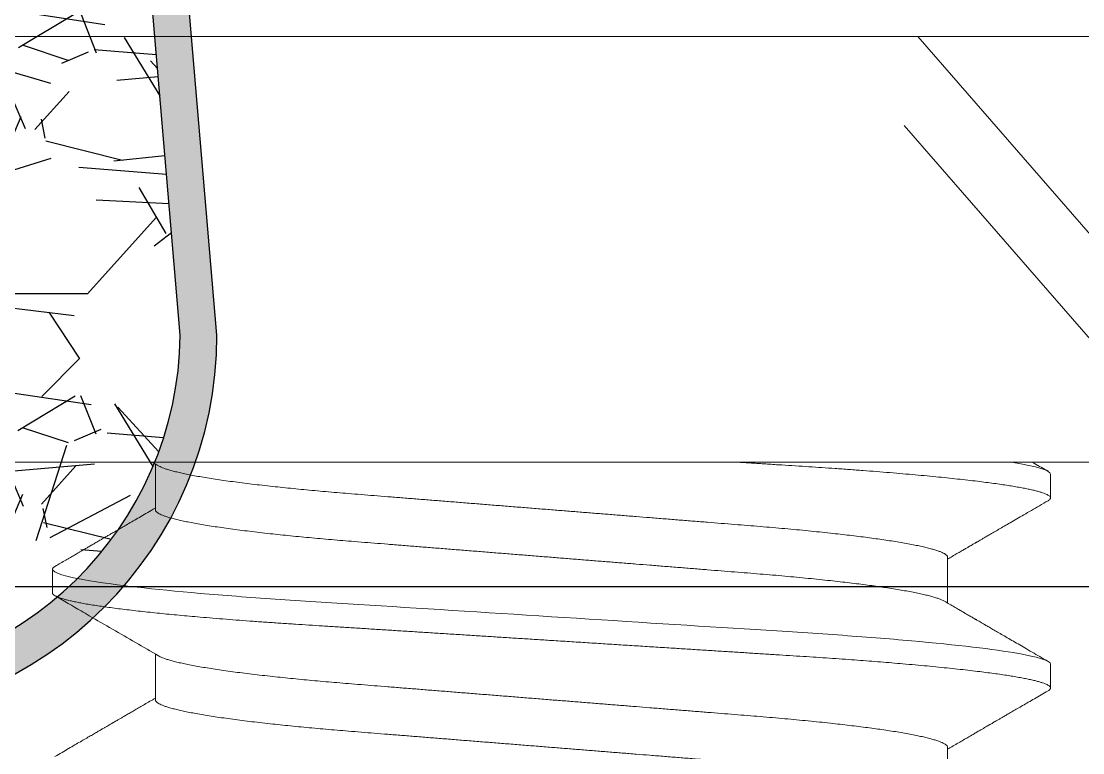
# Model space of a CAD drawing. Extents: x -7.4 to 79.9, y -10.6 to 40.1.
# Drawn here: x 8.8235 to 8.997, y 20.9962 to 21.1158 of the extents above; entities that cross this region are included whole.
import ezdxf

# ---------------------------------------------------------------- set-up
doc = ezdxf.new("R2010")
doc.units = 0
doc.header["$LTSCALE"] = 0.25
doc.header["$MEASUREMENT"] = 0
doc.linetypes.add('HIDDEN', pattern=[0.375, 0.25, -0.125])
doc.linetypes.add('SLD-Solid', pattern=[0])
doc.layers.get('0').update_dxf_attribs({"linetype": 'CONTINUOUS'})
for name, color, linetype in [('FRAME', 1, 'CONTINUOUS'), ('HINGE', 3, 'CONTINUOUS'), ('MISC', 7, 'CONTINUOUS')]:
    doc.layers.add(name, color=color, linetype=linetype)

# ---------------------------------------------------------------- blocks, each defined once
blk = doc.blocks.new('05P19-BLOCK-OG')
blk.add_lwpolyline([(0.08650000000000269, 0.00999999999999801), (0.08650000000000091, 1.922000000000001, 0.414213562373095)], format="xyb")
blk = doc.blocks.new('A$C5CFF3FD8')
at = {"color": 7, "linetype": 'Continuous', "lineweight": 15}
for p, q in [((-3.015746301571198e-07, -2.639608531751492e-09), (-3.015746301571198e-07, 0.6599999973603916)), ((0.08999969842537059, -2.639608531751492e-09), (0.08999969842537059, 0.6599999973603912))]:
    blk.add_line(p, q, dxfattribs=at)
at = {"color": 7, "linetype": 'HIDDEN', "lineweight": 0}
blk.add_line((-3.015746301571198e-07, 0.2817641909569306), (0.08999969842537059, 0.3599999973603913), dxfattribs=at)
blk = doc.blocks.new('A$C70CA78BD')
at = {"color": 7, "linetype": 'SLD-Solid', "lineweight": 15}
for p, q in [((0.06961499542584715, 0.2497686091559141), (-5.920717249807694e-09, 0.3102840024994267)), ((-5.920717249807694e-09, 0.3102840024994267), (-5.920717249807694e-09, 1.004158489692486e-08)), ((0.06961499542584715, 0.2497686091559141), (0.06961499542584715, 0.06051540338509698)), ((0.09098120567781276, 0.2366910073269866), (0.0870964403846406, 0.2366910073269866)), ((0.07738452658195083, 0.2198694778032313), (0.06990062797299501, 0.2198694778032313)), ((0.1084626529156427, 0.2198694778032313), (0.1009789841154358, 0.2198694778032313)), ((0.08515405773805451, 0.09041453473778027), (0.09263795786043261, 0.09041453473778027)), ((0.1162321835019871, 0.09041453473778027), (0.1237158500231583, 0.09041453473778027)), ((0.07155737821487307, 0.07359300521402456), (0.07544214393536475, 0.07359300521402456)), ((0.1026355038363658, 0.07359300521402456), (0.1065202691295388, 0.07359300521402456))]:
    blk.add_line(p, q, dxfattribs=at)
for points, knots in [([(0.08663595200986673, 0.2362840808603357), (0.08645782319591522, 0.2359770994788413), (0.08611774385942894, 0.2353910178550054), (0.08563181637415163, 0.2345537262435928), (0.08519437915376216, 0.2338000582746864), (0.08480542343276021, 0.2331299904424315), (0.08448006116265105, 0.232569505726429), (0.08421332877465382, 0.2321100896558774), (0.08400032383457212, 0.2317432021190968), (0.08381359391165688, 0.2314216122170514), (0.08365745859157592, 0.231152710338494), (0.0835332631964043, 0.230938834847302), (0.0834359557927229, 0.2307712651234857), (0.0833273871385467, 0.2305842979730697), (0.08318811642743107, 0.2303444786653612), (0.08296165625457874, 0.2299545339531308), (0.08265607638652206, 0.2294283962629269), (0.08232623226176905, 0.2288605355101803), (0.08202319819058168, 0.2283388905295638), (0.08174991938428189, 0.2278684887527151), (0.08144644999564576, 0.2273461699212787), (0.08110753356916067, 0.2267629078365259), (0.08073286397026003, 0.2261181824105849), (0.08032243564411345, 0.2254120178422676), (0.07985953350612185, 0.2246156788571465), (0.07934164102121066, 0.2237249072824414), (0.0787662624355141, 0.2227354414806131), (0.07814759589473752, 0.2216718001775857), (0.07758702163516507, 0.2207082202097013), (0.07723259722711262, 0.2200992338955312), (0.07709888130424947, 0.2198694778032313)], [0, 0, 0, 0, 0.05608802940149118, 0.1070819448049837, 0.1529837527927005, 0.1937949313278171, 0.2295163656738233, 0.2553962480046838, 0.2777431743470614, 0.2965565289767874, 0.3141611928090085, 0.3268801936054817, 0.3356392704816544, 0.344782393489588, 0.3610461422059036, 0.3794647882775323, 0.4160436935663684, 0.4571946150286255, 0.4832406434241181, 0.5113783082855352, 0.5431656583526554, 0.5786994773146845, 0.6179794436375321, 0.6610046128426167, 0.7077736057036635, 0.7635416608676293, 0.8238358636615092, 0.8886533245457667, 0.9579915402896128, 0.9999999999999999, 0.9999999999999999, 0.9999999999999999, 0.9999999999999999]), ([(0.08663567168841801, 0.2362753658260126), (0.08665439712069123, 0.2363097157660459), (0.08671980791388734, 0.2364297053497855), (0.08682957449518014, 0.2365592570052519), (0.0869647294178657, 0.23667161870971), (0.08705264563757709, 0.2366845604865273), (0.0870964403846406, 0.2366910073269866)], [0, 0, 0, 0, 0.1186772314762371, 0.4145576845375991, 0.7083666903555511, 0.9999999999999999, 0.9999999999999999, 0.9999999999999999, 0.9999999999999999]), ([(0.08709644073834699, 0.2366910062705059), (0.0876571583582555, 0.2366910062705059), (0.0883107638454792, 0.2347062899001187), (0.08968011211754323, 0.2264394493036148), (0.09039203566837894, 0.2201659232290125), (0.09137854007019452, 0.2087301844800717), (0.09169392362078277, 0.2045948790104757), (0.09228316353645294, 0.1959699674482183), (0.09255733268073207, 0.1914892235295893), (0.09348017023450428, 0.1769600690830075), (0.09417202544803516, 0.1660675006011778), (0.09555991853089196, 0.1442165119046828), (0.09625177374432692, 0.1333239434243532), (0.09717461129786198, 0.1187947889815026), (0.09744878044204874, 0.1143140450642863), (0.09803802035789477, 0.1056891335035446), (0.0983534039085594, 0.1015538280350281), (0.09933990831054462, 0.0901180892902369), (0.1000518318614132, 0.08384456321966205), (0.1014211801333582, 0.07557772263203022), (0.1020747856200526, 0.0735930062664063), (0.1026355032401511, 0.07359300627050569)], [0, 0, 0, 0, 0.125, 0.125, 0.25, 0.25, 0.3125, 0.3125, 0.3749999999999999, 0.3749999999999999, 0.4999999999999999, 0.4999999999999999, 0.6249999999999999, 0.6249999999999999, 0.6874999999999999, 0.6874999999999999, 0.7499999999999998, 0.7499999999999998, 0.8749999999999999, 0.8749999999999999, 1, 1, 1, 1]), ([(0.09098120567781276, 0.2366910073269866), (0.09103195299200184, 0.2366820626454169), (0.09113388214200135, 0.2366640966938385), (0.09129100331943896, 0.2365179196820306), (0.09145182376884087, 0.2362820247817301), (0.09161641708638957, 0.2359460155437443), (0.09178447322014893, 0.2355107292925136), (0.0919557620406275, 0.234974416462788), (0.09212513576787185, 0.2343543061676074), (0.0922920917050396, 0.2336595301267481), (0.09245619153311502, 0.2328992329987138), (0.09262205949137314, 0.232053346789824), (0.09278944857720717, 0.231122425657504), (0.09295809725850468, 0.2301072516023455), (0.09312773892351345, 0.2290089413987499), (0.09329810500163127, 0.227828851497959), (0.09346891005237801, 0.2265686429348763), (0.09363988571614534, 0.2252302233441732), (0.09381074957855606, 0.2238157649302215), (0.09398122082796156, 0.22232769292187), (0.09414780053736571, 0.220798272130633), (0.09431026757169825, 0.2192348677139888), (0.09446845223400047, 0.2176445355102259), (0.09462535414314921, 0.2159989512054428), (0.09478076584577089, 0.2143009449498248), (0.09494246507574822, 0.2124626363002577), (0.0951099342839461, 0.2104777752402316), (0.09528255972040256, 0.2083409612032634), (0.09545207452841264, 0.2061518528351618), (0.09561821216866662, 0.2039155230655312), (0.0957807516487943, 0.2016370599118704), (0.09593942657209364, 0.199321579088759), (0.09609005436136542, 0.19703693901186), (0.09623295145269051, 0.1947807152826435), (0.09637490868997745, 0.1925474252515547), (0.09652003237384754, 0.1902621196829721), (0.09666843751486365, 0.1879257808938868), (0.09681990387168948, 0.1855410295741016), (0.09697427244697732, 0.1831107029988979), (0.09713133477078983, 0.1806378601824781), (0.0972908947245239, 0.1781257665360045), (0.09745272915472114, 0.1755778836932986), (0.09761660031174202, 0.1729978426657111), (0.09778227640537374, 0.1703894576100398), (0.09794630390241377, 0.1678069999705794), (0.09810835645407234, 0.1652556466563819), (0.09826813722908234, 0.1627400654690101), (0.09842861637772327, 0.1602135064473154), (0.09858955745666087, 0.1576795953047294), (0.09875917448536242, 0.1550092133065193), (0.0989372079980857, 0.1522061890665292), (0.09912331940523789, 0.1492760815968488), (0.0993087069827645, 0.146357338460108), (0.09949301774234254, 0.1434555536529682), (0.09967590090443146, 0.1405762171827192), (0.09985702118767747, 0.137724662971241), (0.100031110920864, 0.1349838322827486), (0.1001980493265542, 0.1323555428278618), (0.1003577940740801, 0.129840531385335), (0.1005150600293279, 0.127364513825817), (0.1006696442715791, 0.1249307604691294), (0.1008213426240863, 0.1225423508910799), (0.100969997531549, 0.120202145175961), (0.1011153654249517, 0.1179127733709446), (0.1012576126129403, 0.1156756634115714), (0.1013963154679391, 0.1134830955926738), (0.1015378292926785, 0.1113261503689782), (0.1016825903621648, 0.1091974907411379), (0.101827768870848, 0.1071392816618517), (0.1019730206909779, 0.1051527581220024), (0.1021180262716808, 0.1032387304360105), (0.1022654758369708, 0.1013615265004235), (0.1024151927570633, 0.09952439024180126), (0.1025750007137951, 0.0976360387238242), (0.1027450057679555, 0.09570922605313559), (0.1029252455803773, 0.09375862399113499), (0.1031073924832429, 0.09187939706822545), (0.1032911171534803, 0.09007586484487495), (0.1034760759258431, 0.08835211333080917), (0.1036619077712695, 0.0867119470001585), (0.1038430915093009, 0.08520201952608097), (0.1040192423288442, 0.08381687796263959), (0.1041900753194342, 0.08255050119853768), (0.1043604823947772, 0.08136411038690028), (0.1045301917498183, 0.08025937006203598), (0.1046989253289645, 0.07923767489111677), (0.10486642553116, 0.07830015931304413), (0.1050324204834565, 0.07744761774389097), (0.1051966652115208, 0.07668063553738902), (0.1053589131619033, 0.07599947393446493), (0.1055189331357465, 0.0754040982493338), (0.1056765003837716, 0.07489423940761686), (0.1058284837300691, 0.07447738951867633), (0.1059748436562806, 0.0741472996490451), (0.1061156020009042, 0.07389777138008569), (0.1062534707403335, 0.07372112885425075), (0.1063885503085302, 0.07361627166445972), (0.1065271390039584, 0.07357933446700438), (0.106672991284217, 0.07362541174025594), (0.1068266247712346, 0.0737571982748837), (0.1069304111540799, 0.07392245455501367), (0.1069808327125061, 0.0740027394532401)], [0, 0, 0, 0, 0.01040828052578796, 0.02090568149094497, 0.03148716624598837, 0.04214742261853296, 0.05288086039976547, 0.06368163983580803, 0.07454367160257443, 0.08454904195283525, 0.09459558082678003, 0.1046781445580237, 0.1147914636773921, 0.1249302079725741, 0.135088924851863, 0.1452621159401972, 0.1554442178456675, 0.1656296721110877, 0.1758128738614239, 0.1859882295054993, 0.1961501958301002, 0.2057143097947638, 0.2152570301412546, 0.224773865579617, 0.2342603758115064, 0.24371221794188, 0.2545992439088674, 0.2654277781296156, 0.276191600965689, 0.2868848071280712, 0.2975016573627983, 0.308036741621513, 0.3184848643154802, 0.3280031439301008, 0.3375802227580613, 0.3472305589187449, 0.3569501873594191, 0.3667349740210428, 0.376580568858516, 0.3864824493467618, 0.3964359273580609, 0.4064361646714071, 0.4164781537553628, 0.4265567722297316, 0.4366667766337179, 0.4462230604157348, 0.4557979544103919, 0.4653868462295531, 0.474985095647564, 0.484588030868831, 0.4956984071237804, 0.5068015283061066, 0.5178901693788814, 0.5289571508608839, 0.5399954057683115, 0.5509979439356352, 0.5619579479821382, 0.571961613592033, 0.5819189034277311, 0.5918249834972681, 0.6016751253353524, 0.6114648097982531, 0.6211896712718136, 0.6308455515216295, 0.6404284634582832, 0.6499474582863509, 0.6595157127699881, 0.6691576855223664, 0.6788694269745384, 0.6880864545772251, 0.6973582266328916, 0.706680991079156, 0.7160508453815932, 0.7254637614490309, 0.7364028771218396, 0.7473875096275827, 0.7584108916856701, 0.7694660806560801, 0.7805460639603594, 0.7916437044477076, 0.8027517681968445, 0.8129372457125412, 0.8231198139798244, 0.8332938988892578, 0.8434539362593372, 0.8535944400601264, 0.8637099292200474, 0.8737950919955223, 0.8838446201426239, 0.8938533692935718, 0.9038163482112209, 0.9137286621164856, 0.9235855780236674, 0.9328244623117641, 0.9420063833121117, 0.9511278149067909, 0.9601853882089306, 0.9691758886923976, 0.9795841692181856, 0.9900815696974664, 1, 1, 1, 1]), ([(0.1012829186584208, 0.2193468401120362), (0.09982021302756294, 0.2218611944638589), (0.09762403842793077, 0.2256363636062022), (0.09517270932063582, 0.2298567274821504), (0.09335455353034305, 0.232987918805025), (0.09226932787472819, 0.2348579358254681), (0.09144171000584045, 0.236284053511902)], [0, 0, 0, 0, 0.4454862294107826, 0.668873846437541, 0.7474756331766137, 1, 1, 1, 1]), ([(0.1177140948665709, 0.2362841082087699), (0.1174907442842414, 0.2358992007294027), (0.1170589892012819, 0.2351551428498451), (0.1164336289416932, 0.2340776235768653), (0.1158529972687621, 0.2330773299268492), (0.115317101813635, 0.2321542244294825), (0.1148259434471735, 0.2313082852995993), (0.1143795135236658, 0.2305394983343461), (0.1139778265586155, 0.2298478322822377), (0.1136208746098086, 0.2292332676957001), (0.1133086594407615, 0.2286957852305251), (0.1130409214260153, 0.2282349090275568), (0.1128142988667493, 0.2278448350722391), (0.1126244476320419, 0.227518061547086), (0.1124673021145375, 0.2272476244144315), (0.1123417935978086, 0.2270316058554087), (0.1122381247834641, 0.2268532119550728), (0.1121292403062926, 0.2266658253417209), (0.1119882035526834, 0.2264231343477681), (0.1117976933052889, 0.2260953178628222), (0.1115685100668884, 0.2257009774882817), (0.1113038961962758, 0.2252457280351496), (0.1110071170786338, 0.2247351757981249), (0.1106706093733862, 0.2241563521356609), (0.1102943838390225, 0.2235092746427059), (0.109881249332723, 0.222798844766054), (0.1094316879419992, 0.2220258902182359), (0.1089461614601328, 0.2211912596087249), (0.1085236874477751, 0.2204651420780275), (0.1082630278946111, 0.2200172657892878), (0.1081770167540856, 0.2198694778032313)], [0, 0, 0, 0, 0.07033674284899262, 0.1359667206914248, 0.1968919964866284, 0.2531154559552136, 0.3046392297226002, 0.3514648242826744, 0.3935937577021942, 0.4310283330988639, 0.4637696068457863, 0.4918188695548424, 0.5152592811686607, 0.5350733906611335, 0.551550690591372, 0.564691484050555, 0.5745542852273781, 0.5841533189588323, 0.5989392900573826, 0.6189118944801357, 0.6440703284550425, 0.6710159685282941, 0.7021231476499067, 0.737390480722578, 0.7768170392676698, 0.8204015791201655, 0.8672535135695076, 0.9181134737066924, 0.972979492082284, 1, 1, 1, 1]), ([(0.0702047437883806, 0.2193469267154109), (0.07003372874412328, 0.2196407520258901), (0.06983832080281971, 0.2199764873950985), (0.06964295234923945, 0.2203122473039789), (0.06961856438146974, 0.2203541604260111)], [0, 0, 0, 0, 0.8751693667896084, 1, 1, 1, 1]), ([(0.0702049180278177, 0.2193393876637528), (0.07021999655791245, 0.2193156156686582), (0.07029023671925483, 0.2192048788289003), (0.07041838215632357, 0.2189289087662845), (0.07058952158083809, 0.2185079807553998), (0.07076966249514527, 0.2179832975457718), (0.07095854746667207, 0.2173526368058329), (0.07115613085511274, 0.2166038765464595), (0.07135611833378519, 0.2157576608313447), (0.0715580704494867, 0.2148147198007946), (0.07176153027058607, 0.2137765074116826), (0.07196602735092306, 0.2126448302534176), (0.0721710865101386, 0.2114220058712304), (0.07237622365640028, 0.2101107593899187), (0.07258095916122098, 0.2087142462451235), (0.07278360307846476, 0.20724477282078), (0.07298370995225234, 0.2057078679691462), (0.07318086484648045, 0.2041091976326763), (0.07337585070642483, 0.2024437456140475), (0.07356352657323484, 0.2007585321254339), (0.07374372170985843, 0.1990634078015017), (0.07391634740703434, 0.1973673576942514), (0.07408586040604259, 0.1956298170838329), (0.07425200155575506, 0.1938547837933622), (0.07441453436866308, 0.1920463173763571), (0.0745732292811132, 0.1902084631464316), (0.07473321147965262, 0.1882815867394765), (0.07489471842167461, 0.1862535027907155), (0.07506637930251703, 0.1841111029521993), (0.07524247173887488, 0.1819098381163005), (0.0754231643925074, 0.1796520202850305), (0.07560805916023394, 0.1773414579748582), (0.0757968457576661, 0.1749823147547498), (0.07598915799585981, 0.1725790945950241), (0.07618461309358793, 0.1701366153033259), (0.07638280054185387, 0.1676599841758484), (0.0765820936473105, 0.1651695354652318), (0.07678201500103654, 0.1626712396119867), (0.0769820931304368, 0.1601709746255446), (0.07718308177941591, 0.1576593453417856), (0.0773795329424356, 0.1552044077796797), (0.07757099818625068, 0.1528117826553625), (0.07775710784924605, 0.1504860822416147), (0.07794249462647507, 0.1481694065629333), (0.07812680573838104, 0.1458661924405793), (0.07830968934164861, 0.1435807928586712), (0.07849081012811165, 0.1413174445700323), (0.07867576069755788, 0.1390062220947645), (0.07886397310770299, 0.1366542432041684), (0.0790547979103513, 0.134269628460419), (0.07924193214250952, 0.131931086884272), (0.07942504092351044, 0.1296429807005612), (0.07960375885437898, 0.1274093205218323), (0.07977795423992884, 0.1252337600371263), (0.07994716036722505, 0.1231146464771808), (0.08011441843817035, 0.1210418358203591), (0.08028721464053845, 0.1190063675487054), (0.08046331901171122, 0.1170166026695618), (0.08064282541218404, 0.115076817742751), (0.08082524457610685, 0.1131911842903572), (0.08101135065660969, 0.111353247033199), (0.08119606174938898, 0.1096125764185718), (0.08137879815277049, 0.1079687160525888), (0.08155903445103085, 0.106420478508205), (0.081741184235117, 0.1049288871325587), (0.0819249079071609, 0.1034973818189489), (0.08210986427430988, 0.1021292025978782), (0.08229569958656846, 0.1008273611268216), (0.08248826998534042, 0.09955354752297918), (0.08268721945972324, 0.0983189578412138), (0.08289209240663364, 0.09713548608118217), (0.08309619603432594, 0.09604421077642433), (0.08329905820947126, 0.09504725408272874), (0.0835002096079176, 0.09414624014680051), (0.08369920518064244, 0.09334237142613322), (0.08389560474726299, 0.09263634854565206), (0.08408899429846617, 0.09202843003805228), (0.08427898187073257, 0.09151837904725912), (0.08446409896693385, 0.09110814731209338), (0.08464409424005837, 0.09079411421791983), (0.08481866253710368, 0.0905751081031747), (0.08498894171116955, 0.09043949377207028), (0.08509918809168227, 0.0904228288653166), (0.08515405773805451, 0.09041453473778027)], [0, 0, 0, 0, 0.003154834683589917, 0.01469613389347458, 0.02631015011134936, 0.03799031886054031, 0.05090663090084768, 0.0638853857055888, 0.0769169085916548, 0.08999131647316853, 0.1030984801857666, 0.1162281697280678, 0.1293699863900472, 0.1425135335567947, 0.1556483625991119, 0.1687640863646891, 0.1816170544793225, 0.1944320181960917, 0.2071995282217378, 0.2199103662368332, 0.2316175269875194, 0.2432615102042058, 0.2548356278098295, 0.2663334736045146, 0.2777488996598638, 0.2890760403321865, 0.3003093356401627, 0.3125952852492233, 0.3249800945668614, 0.3374763461065746, 0.3500764761417807, 0.3627724988660093, 0.3755560428316741, 0.3884183287395678, 0.401350228451241, 0.414342315065617, 0.4273848560407443, 0.4402340128023807, 0.453112631305487, 0.4660109724808217, 0.4789191943676674, 0.4908676268002645, 0.5028082210772093, 0.5147331663203855, 0.5266347238584957, 0.5385052315295071, 0.5503371651057214, 0.5621231454373399, 0.5750258965696486, 0.5878550272041392, 0.6006015575695134, 0.6132568741685344, 0.6258127581610511, 0.6382614232558526, 0.6505955145489841, 0.6628936839862124, 0.6753054620490306, 0.687826899399235, 0.7002241398657238, 0.7127121640371927, 0.7252829605683822, 0.7379281025871341, 0.7496915233609716, 0.7615041238807859, 0.7733585576939154, 0.7852473870690369, 0.7971629681327888, 0.8090976327700143, 0.8210435880684697, 0.8341876592798333, 0.8473254751499509, 0.8604466408513641, 0.8735408004897965, 0.886597779987193, 0.8996075561208572, 0.912560307058743, 0.9254465247282546, 0.9382569597120937, 0.9509827262618176, 0.9633906174136453, 0.9757009210265443, 0.9879063433715654, 1, 1, 1, 1]), ([(0.07738452658195083, 0.2198694778032313), (0.07743527452054799, 0.2198623789136902), (0.07753720661527197, 0.2198481201141975), (0.07769432351846906, 0.2197320923468555), (0.07785514884602218, 0.2195448633296273), (0.0780197400769218, 0.2192781535788435), (0.07818779581400381, 0.2189326586429274), (0.078359084146852, 0.2185069703166591), (0.07853918475435595, 0.2179836010469245), (0.07872808077068605, 0.2173525516014858), (0.07892566188258066, 0.2166038995334856), (0.07912564954427737, 0.2157576546380167), (0.07932760151754703, 0.2148147214692444), (0.07953106086970951, 0.2137765069448627), (0.07973555912649655, 0.2126448303872057), (0.07994061830368615, 0.2114220058476075), (0.08014575505490296, 0.2101107593930651), (0.0803504904239416, 0.208714246229933), (0.08055313526981411, 0.2072447728616815), (0.08075324028991737, 0.2057078679193536), (0.08095039656138248, 0.2041091976560718), (0.08114538214354106, 0.2024437456191572), (0.08133305776044164, 0.2007585321270389), (0.08151325252177966, 0.1990634077928597), (0.08168587821663387, 0.1973673576852817), (0.08185539158398036, 0.1956298170852095), (0.08202153296560422, 0.1938547837916285), (0.08218406618971308, 0.1920463173877498), (0.08234276093603565, 0.1902084631421541), (0.08250274340024255, 0.188281586762574), (0.0826642493606462, 0.186253502765894), (0.08283591053359718, 0.1841111029568756), (0.08301200281496435, 0.1819098381108506), (0.08319269579465871, 0.1796520203152476), (0.08337758939785544, 0.1773414579236512), (0.08356637693408953, 0.1749823147554705), (0.08375869000550829, 0.1725790946443557), (0.08395414421809466, 0.1701366153013883), (0.08415233095850727, 0.1676599841480977), (0.08435162437793231, 0.1651695354765876), (0.08455154518760732, 0.1626712395503134), (0.08475162519315926, 0.1601709746823619), (0.08495261368598861, 0.1576593453715014), (0.08514906362981911, 0.1552044077118087), (0.08534053044056389, 0.1528117827278757), (0.08552663844763675, 0.1504860821670704), (0.0857120269264211, 0.1481694066382757), (0.08589633628434967, 0.1458661923631168), (0.08607922180367211, 0.1435807929597401), (0.08626034007441064, 0.1413174444772483), (0.08644529203981577, 0.1390062221094253), (0.08663350492963229, 0.1366542432251636), (0.08682432963949172, 0.1342696284604492), (0.08701146376008229, 0.1319310868771697), (0.08719457307249456, 0.1296429807541646), (0.08737328900190278, 0.1274093204679145), (0.0875474850473319, 0.1252337600510907), (0.08771669051084974, 0.1231146464272657), (0.08788395058904896, 0.1210418358683834), (0.08805674624963622, 0.1190063675416417), (0.08823285077150977, 0.1170166026715931), (0.08841235711825846, 0.1150768177416386), (0.0885947763476107, 0.1131911842927975), (0.08878088221834002, 0.1113532470244794), (0.08896559406919557, 0.1096125764714273), (0.08914832782062732, 0.10796871596333), (0.08932856707280923, 0.1064204785943774), (0.08951071441361158, 0.1049288870918437), (0.08969443809250688, 0.1034973817833729), (0.08987939689446378, 0.1021292026715255), (0.09006522924933247, 0.1008273610581738), (0.09025780234399328, 0.09955354754664292), (0.09045675092135408, 0.09831895790883971), (0.09066162452349502, 0.09713548581806197), (0.09086572644860702, 0.09604421183975109), (0.09106858797963113, 0.09504725000952563), (0.09126974364040574, 0.09414625518518882), (0.0914687364106559, 0.0933423158883171), (0.0916651293986046, 0.09263655422813555), (0.09185854780636138, 0.09202766860468836), (0.0920484274532738, 0.09152119475081033), (0.09220679652134223, 0.09115978567977301), (0.09230067700542222, 0.09100299920381794), (0.09233354244081582, 0.09094811180260232)], [0, 0, 0, 0, 0.01119029997496139, 0.02247678917752404, 0.03385404592350835, 0.04531634059048797, 0.05685765311016122, 0.06847168272168412, 0.08015186507955041, 0.09306819184708831, 0.1060469617892289, 0.119078499589479, 0.1321529224913499, 0.1452601012617959, 0.1583898062353672, 0.1715316381109476, 0.1846752003191263, 0.1978100445089408, 0.21092578351562, 0.2237787661073018, 0.2365937448316138, 0.2493612695811533, 0.2620721221421647, 0.2737792962824103, 0.2854232929273037, 0.2969974239895264, 0.3084952831513924, 0.3199107224772961, 0.331237876212433, 0.342471184474998, 0.3547571480501853, 0.3671419716503744, 0.3796382376011572, 0.3922383821672288, 0.4049344193162102, 0.4177179782440011, 0.4305802792075649, 0.4435121936078147, 0.4565042949780879, 0.4695468509942829, 0.4823960225739703, 0.495274656391448, 0.5081730124415548, 0.5210812489823505, 0.5330296954264787, 0.5449703032417678, 0.5568952624684926, 0.5687968335014176, 0.5806673550911214, 0.5924993018567382, 0.6042852960063422, 0.6171880622423929, 0.6300172076718396, 0.6427637527369129, 0.6554190839304421, 0.6679749819791525, 0.6804236614301453, 0.6927577669473383, 0.7050559509728923, 0.7174677433493627, 0.7299891951396817, 0.7423864499030575, 0.7548744884761079, 0.7674452995043346, 0.7800904561058613, 0.7918538899953214, 0.8036665045918758, 0.8155209516186371, 0.82740979470433, 0.8393253899714462, 0.8512600679087077, 0.8632060374478729, 0.8763501238173922, 0.8894879548384516, 0.9026091352086787, 0.915703309947707, 0.928760305419775, 0.941770095646326, 0.9547228615217308, 0.9676090940520332, 0.9804195442506214, 0.9931453250406324, 1, 1, 1, 1]), ([(0.1012830531215547, 0.2193393739895355), (0.1012981281072918, 0.219315606216627), (0.101368363618163, 0.2192048703458522), (0.1014965077458827, 0.2189289092995117), (0.1016676470186493, 0.2185079806096253), (0.1018477893606375, 0.2179832976168239), (0.1020366705880482, 0.2173526367414058), (0.1022342583140281, 0.2166038766125165), (0.1024342416323591, 0.2157576607952358), (0.1026361941261422, 0.2148147197796937), (0.102839655764063, 0.2137765074483298), (0.1030441511423703, 0.2126448302073323), (0.1032492127616713, 0.2114220059097218), (0.1034543494221403, 0.2101107594157234), (0.103659082713623, 0.2087142461714833), (0.1038617291569386, 0.2072447728521412), (0.1040618365800761, 0.2057078680316238), (0.1042589885300549, 0.2041091975695393), (0.1044539754110385, 0.2024437456383299), (0.1046416501404117, 0.2007585320779737), (0.1048218470105784, 0.1990634078394571), (0.1049944720307154, 0.1973673576725403), (0.105163986062764, 0.1956298171327333), (0.105330125465863, 0.1938547837457367), (0.1054926591295411, 0.192046317389905), (0.1056513540625597, 0.1902084631562824), (0.1058113353219658, 0.1882815866574403), (0.1059728463544465, 0.1862535029721974), (0.1061445017865559, 0.1841111027794211), (0.1063205982085274, 0.1819098382507476), (0.1065012871837467, 0.1796520201338438), (0.1066861858823636, 0.1773414580947899), (0.1068749706602521, 0.1749823147346761), (0.1070672828059838, 0.1725790946089703), (0.1072627366889298, 0.1701366152396089), (0.107460925694796, 0.1676599842313689), (0.1076602171957664, 0.1651695353213443), (0.1078601433683275, 0.1626712398471573), (0.1080602174498297, 0.1601709745718973), (0.1082612038818302, 0.1576593451248045), (0.1084576610249748, 0.1552044080411479), (0.108649121613122, 0.1528117824989264), (0.1088352339468148, 0.1504860823741723), (0.1090206179493443, 0.1481694065192678), (0.1092049272933355, 0.1458661922155207), (0.109387817330056, 0.1435807930473709), (0.1095689379572446, 0.1413174447110577), (0.1097538826227025, 0.1390062217930139), (0.1099421020348856, 0.1366542434797058), (0.1101329218453699, 0.1342696283810856), (0.1103200552863433, 0.1319310868079673), (0.1105031653483435, 0.1296429806889217), (0.1106818857114771, 0.1274093206668447), (0.1108560769565408, 0.1252337599390012), (0.1110252836257573, 0.123114646441628), (0.1111925436075127, 0.1210418358749479), (0.1113653384419298, 0.1190063674772621), (0.1115414463956874, 0.1170166028322157), (0.111720946653822, 0.115076817500837), (0.1119033732408461, 0.1131911844792688), (0.112089476170234, 0.1113532470404253), (0.112274185590941, 0.1096125764162257), (0.1124569186249698, 0.1079687158734464), (0.1126371629600573, 0.1064204787673799), (0.1128193042348036, 0.1049288869193781), (0.1130030335220038, 0.1034973818862772), (0.1131879895761569, 0.1021292025763278), (0.113373827345308, 0.1008273611967678), (0.1135663949484922, 0.09955354747472978), (0.1137653463195338, 0.09831895791186263), (0.1139702146268089, 0.09713548599498667), (0.1141743212476358, 0.09604421081007697), (0.1143771828664057, 0.095047254081571), (0.1145783335212691, 0.09414624010874828), (0.1147773326285151, 0.09334237145887903), (0.1149737324071332, 0.09263634857320513), (0.1151671176354006, 0.09202842999726002), (0.1153571086528826, 0.09151837907325966), (0.1155422230735415, 0.09110814730043026), (0.1157222188558391, 0.09079411421969308), (0.1158967876983716, 0.09057510810639258), (0.1160670642168364, 0.0904394937669517), (0.1161773127709989, 0.0904228288638973), (0.1162321835019871, 0.09041453473778027)], [0, 0, 0, 0, 0.003154158553673073, 0.01469546580345651, 0.02630949011330194, 0.03798966691859073, 0.05090598709719987, 0.06388475132248138, 0.07691628224268089, 0.08999069892917398, 0.1030978719306293, 0.1162275701990234, 0.1293693962915443, 0.1425129522514775, 0.1556477897333159, 0.1687635229675281, 0.1816164999096322, 0.1944314716262094, 0.2071989903062657, 0.2199098368247351, 0.2316170058455964, 0.2432609969551145, 0.2548351225151748, 0.2663329757811216, 0.2777484096803025, 0.2890755580306862, 0.3003088609531108, 0.3125948194974097, 0.3249796363865889, 0.3374758968163346, 0.35007603496577, 0.3627720669460526, 0.3755556193572551, 0.3884179137613253, 0.4013498220139436, 0.4143419176619441, 0.4273844674779103, 0.4402336338698303, 0.453112260177981, 0.4660106096326742, 0.4789188414304035, 0.4908672812655351, 0.5028078838682928, 0.5147328365007716, 0.5266344018758743, 0.5385049191980316, 0.5503368607944789, 0.5621228479850774, 0.5750256089828962, 0.5878547474282683, 0.6006012859969251, 0.6132566116048733, 0.625812504531999, 0.6382611772327306, 0.650595276886481, 0.6628934550656692, 0.6753052415417661, 0.687826687800831, 0.7002239358141716, 0.7127119697547764, 0.7252827743664587, 0.7379279240649957, 0.7496913523623019, 0.7615039622514874, 0.7733584027282908, 0.7852472410820106, 0.7971628306846379, 0.8090975038751294, 0.8210434668068508, 0.8341875469278752, 0.8473253707752527, 0.8604465458337289, 0.8735407143479897, 0.8865977026960121, 0.8996074885587111, 0.912560248276572, 0.9254464737877306, 0.9382569178964295, 0.9509826926368017, 0.9633905921992733, 0.9757009041566668, 0.9879063343604003, 1, 1, 1, 1]), ([(0.1084626529156427, 0.2198694778032313), (0.1085134000386434, 0.2198623789137928), (0.1086153304979431, 0.2198481201141176), (0.1087724459637744, 0.2197320923348167), (0.1089332761614727, 0.2195448633514792), (0.1090978629197021, 0.2192781535597237), (0.1092659214540896, 0.2189326586644702), (0.1094372064641878, 0.2185069703008709), (0.1096173073382891, 0.2179836010307814), (0.1098062059531184, 0.2173525516449408), (0.1100037829472162, 0.2166038994528829), (0.1102037776506819, 0.2157576547512048), (0.1104057225604764, 0.2148147213367859), (0.1106091895623527, 0.2137765070528412), (0.1108136846930101, 0.2126448303843103), (0.1110187419188531, 0.2114220057610541), (0.1112238828165264, 0.2101107594749747), (0.1114286171330265, 0.2087142463101443), (0.1116312552874037, 0.2072447726430915), (0.1118313676489375, 0.2057078680533104), (0.1120285215919159, 0.2041091976188021), (0.1122235092346839, 0.202443745730895), (0.1124111791010041, 0.2007585319053868), (0.1125913808801453, 0.1990634079379792), (0.1127640046062011, 0.1973673576565527), (0.1129335190864129, 0.1956298171418771), (0.1130996579888039, 0.1938547837252069), (0.1132621931907583, 0.1920463175062146), (0.1134208825162375, 0.1902084629371079), (0.1135808712261621, 0.1882815869782029), (0.1137423710445811, 0.186253502562872), (0.1139140367402875, 0.1841111030052329), (0.1140901309593048, 0.181909838296074), (0.1142708183357612, 0.1796520201751228), (0.1144557119751424, 0.1773414577764942), (0.1146445050921994, 0.1749823149550926), (0.114836816194825, 0.1725790947070092), (0.1150322658206058, 0.1701366150140249), (0.1152304593517357, 0.1676599843495232), (0.1154297506282527, 0.1651695354259943), (0.1156296732044675, 0.1626712397281826), (0.115829748230782, 0.1601709745871993), (0.1160307344466993, 0.1576593451231405), (0.1162271915044037, 0.1552044080326453), (0.1164186526081057, 0.1528117825313866), (0.1166047630036475, 0.1504860821317449), (0.116790154290241, 0.1481694067352408), (0.1169744636526424, 0.1458661924283997), (0.1171573463823083, 0.1435807928101158), (0.1173384689871879, 0.1413174447453631), (0.1175234129485192, 0.1390062217738111), (0.1177116332310142, 0.1366542435226696), (0.1179024503060022, 0.1342696281232536), (0.1180895937354176, 0.1319310872501935), (0.1182726938616128, 0.1296429804422745), (0.1184514168512667, 0.1274093207052385), (0.1186256073865186, 0.1252337599282676), (0.1187948142909967, 0.1231146464466497), (0.1189620740332034, 0.1210418358654977), (0.1191348695996108, 0.1190063675104804), (0.1193109748564574, 0.1170166026169603), (0.1194904851426628, 0.1150768178731183), (0.1196729015342219, 0.1131911842605802), (0.1198590079993318, 0.1113532471095224), (0.1200437136132582, 0.1096125761942877), (0.1202264576394549, 0.1079687162401828), (0.1204066893541329, 0.1064204783937845), (0.120588843249581, 0.1049288872658116), (0.1207725618450954, 0.1034973817022684), (0.1209575208054634, 0.1021292026067875), (0.1211433576381715, 0.100827361188808), (0.1213359260927254, 0.09955354747636758), (0.1215348747880132, 0.09831895785453781), (0.1217397530826414, 0.09713548592908827), (0.1219438497120997, 0.09604421177134803), (0.1221467141374104, 0.09504725007490356), (0.1223478634950332, 0.09414625506130436), (0.1225468649737067, 0.09334231595889353), (0.1227432566114901, 0.09263655427527961), (0.1229366718119884, 0.09202766847216992), (0.123126552013364, 0.09152119515425516), (0.1232849223492813, 0.09115978339341346), (0.123378801715937, 0.09100299898835518), (0.1234116670652305, 0.09094811180260232)], [0, 0, 0, 0, 0.01119029807255741, 0.02247678596934134, 0.03385404244919609, 0.04531633535925659, 0.05685764697192561, 0.06847167479434127, 0.0801518560150116, 0.09306818197371128, 0.1060469501991796, 0.1190784878724437, 0.132152908582012, 0.1452600874622126, 0.1583897906939414, 0.1715316208256566, 0.184675182683127, 0.197810025130243, 0.2109257614723179, 0.2237787441942191, 0.23659372167085, 0.2493612451773286, 0.2620720955998321, 0.2737792699383373, 0.2854232654495579, 0.2969973953849098, 0.3084952529973156, 0.319910691211799, 0.3312378430102281, 0.3424711509986174, 0.3547571125679719, 0.3671419357858282, 0.3796382009394541, 0.3922383429986001, 0.4049343789114808, 0.4177179379131148, 0.4305802371794349, 0.4435121494210415, 0.4565042508883088, 0.4695468056346656, 0.4823959759633429, 0.4952746071399172, 0.5081729614704898, 0.521081198147834, 0.5330296424997572, 0.5449702496163435, 0.5568952086073579, 0.5687967784815321, 0.5806672984570087, 0.5924992445262083, 0.6042852361721871, 0.6171880020475531, 0.6300171453426412, 0.6427636904774328, 0.655419019147139, 0.6679749168206874, 0.68042359422731, 0.6927576985436402, 0.7050558813718291, 0.7174676725398731, 0.7299891235323392, 0.7423863779452876, 0.7548744148677689, 0.7674452242315111, 0.7800903787102121, 0.7918538132556816, 0.8036664257939927, 0.8155208725811409, 0.8274097135895347, 0.839325307696535, 0.8512599853986137, 0.8632059528461901, 0.876350037935986, 0.8894878686061026, 0.9026090467729916, 0.9157032202371561, 0.9287602135210271, 0.9417700043017312, 0.9547227689160399, 0.9676089992984948, 0.9804194482498428, 0.9931452278008572, 0.9999999999999999, 0.9999999999999999, 0.9999999999999999, 0.9999999999999999]), ([(0.06961499542584715, 0.1245611308743255), (0.06966579850178434, 0.1237612851260943), (0.06976706280044276, 0.1221669757809423), (0.06991580776431139, 0.1198251753041952), (0.07006139239165421, 0.1175329321776908), (0.07020367951882456, 0.1152933567613963), (0.07034304790084445, 0.1130969417371759), (0.07048592978931723, 0.110935044967281), (0.07063689931731076, 0.1087294386153332), (0.0707964419956264, 0.1064876700966648), (0.07096461442772917, 0.1042196627750163), (0.07113626231391379, 0.1019999320602683), (0.07131111214653174, 0.0998337410138408), (0.07148809775223963, 0.09773550315624524), (0.07166688167403734, 0.09570922862271125), (0.07184711959681422, 0.09375862327419693), (0.07202926764148554, 0.09187939725813621), (0.07221299305411222, 0.09007586482906937), (0.07239794940575539, 0.08835211327951065), (0.07258378509421615, 0.08671194707988272), (0.07276496451169479, 0.0852020194553611), (0.07294111852065477, 0.08381687800581838), (0.07311194969841228, 0.08255050118027629), (0.0732823575255317, 0.08136411039806779), (0.07345206568367679, 0.08025937003838468), (0.07362080159169793, 0.07923767492888079), (0.07378829878621218, 0.07830015928583833), (0.07395429492760819, 0.0774476177484189), (0.07411853959271131, 0.07668063553509885), (0.07428078831312579, 0.07599947394359363), (0.07444080698267719, 0.0754040982392774), (0.07459837527143698, 0.0748942394089962), (0.07475035914482309, 0.07447738952053262), (0.07489671929992792, 0.07414729965284783), (0.07503747626758006, 0.073897771371362), (0.07517534686591265, 0.0737211288752384), (0.0753104237923079, 0.07361627160003081), (0.07544901448102603, 0.07357933471275713), (0.07559486474633559, 0.07362541065939343), (0.07574852076526639, 0.07375721942125146), (0.07585232723221136, 0.07392251156628271), (0.07590276905230908, 0.07400283061468693)], [0, 0, 0, 0, 0.02476522500891935, 0.04936380515097503, 0.07378518152548476, 0.09801924849883821, 0.1221234668701228, 0.1463872445407913, 0.1708368463745964, 0.1979335366645353, 0.2252285016558769, 0.2527068152253098, 0.2803528964964755, 0.3081505959818821, 0.3357174850110204, 0.3633990767750064, 0.3911783192918711, 0.4190377159811827, 0.4469595944274488, 0.4749259708564346, 0.5029186123195302, 0.5285863114611304, 0.5542466781815728, 0.5798856669379291, 0.6054892553171043, 0.6310436192177246, 0.6565349441399999, 0.6819498467108419, 0.7072749489845155, 0.7324972870049883, 0.7576042822166095, 0.7825836007833483, 0.807423314786113, 0.8307055708801384, 0.8538442775247428, 0.8768305497378186, 0.899655896283882, 0.9223122182938095, 0.9485413864883375, 0.9749951404606843, 1, 1, 1, 1]), ([(0.07590267618158464, 0.07400001372597753), (0.0761747505679704, 0.07446888218933934), (0.07670262663979521, 0.07537857621063271), (0.07747023007156617, 0.07670110346662007), (0.07818914728852189, 0.07793954006372195), (0.07885939052951496, 0.07909391557390144), (0.07947768473625594, 0.08015863501962572), (0.08004460329837038, 0.08113471986923981), (0.08056072142188064, 0.08202319106302047), (0.08102984311536421, 0.08283064393144102), (0.08143981393559674, 0.08353619233020115), (0.08179119381831246, 0.0841408290031529), (0.082084563164873, 0.08464559680063521), (0.08233262913388995, 0.08507237444286275), (0.0825354249272765, 0.08542124029770193), (0.0826806093819501, 0.08567098736895407), (0.0827940537792804, 0.08586612249959735), (0.08290159730937408, 0.08605110412401018), (0.08304145627772108, 0.08629166337082372), (0.0832136340787546, 0.0865877889985418), (0.0834181280359898, 0.08693947275598823), (0.08367417587742398, 0.08737977407029751), (0.08398651282328373, 0.08791682227317343), (0.08435988834148933, 0.08855873330658737), (0.0847798097772765, 0.08928054339614899), (0.08514490537547736, 0.08990802983098378), (0.0853700561267452, 0.09029488777640804), (0.08543969048105726, 0.09041453473778027)], [0, 0, 0, 0, 0.08567729411717721, 0.1662302507193267, 0.2416614934194442, 0.3119737347763901, 0.3771695062505771, 0.4362229512467902, 0.4903449558342786, 0.5395375208245975, 0.5837917988478287, 0.6192974626092878, 0.6500511470041636, 0.6760532950482993, 0.6973049684518421, 0.7138180654259924, 0.7217023090294554, 0.7329735952978614, 0.7476314205182174, 0.765675364223997, 0.7871049305123217, 0.8119194418333199, 0.8461642282416709, 0.8852809112019779, 0.9292681202163932, 0.9781241290546822, 1, 1, 1, 1]), ([(0.092333840994554, 0.09093708126752809), (0.09249757964035066, 0.09065575307440277), (0.09280934911935201, 0.09012008512764247), (0.09325334505367344, 0.08935701984265343), (0.09365015926754694, 0.0886749320629674), (0.09399979724958207, 0.08807386209467793), (0.09428914999794191, 0.08757634396480896), (0.0945230475145511, 0.0871741539537978), (0.09470628231601275, 0.08685904498282948), (0.09484797117852217, 0.08661537352822757), (0.09495288776702981, 0.08643493043280825), (0.09503466084347245, 0.08629429697228197), (0.09510414525653843, 0.0861747736688443), (0.09517011368600237, 0.08606131874493617), (0.095232514242098, 0.08595398191723636), (0.09530286664361842, 0.08583297745944085), (0.09538122114354852, 0.08569819418961888), (0.09548768215481562, 0.0855150642407585), (0.09563247040774403, 0.08526599059764584), (0.09582668384482318, 0.08493187694927729), (0.09607442103116703, 0.08450565052530168), (0.09638040696465833, 0.08397916324440446), (0.09674849035872146, 0.08334575838487268), (0.09716942494548597, 0.08262131728311672), (0.09764320325932196, 0.0818058068594123), (0.09816983921341915, 0.08089920122263772), (0.09873678773009686, 0.07992301317874073), (0.0993421145513711, 0.07888059453346319), (0.09998385156622103, 0.0777752828233389), (0.1006725672082709, 0.07658886558763234), (0.1014082557564997, 0.07532130599795428), (0.1019143060344341, 0.07444921824383677), (0.1021751795521961, 0.07399964908019019)], [0, 0, 0, 0, 0.04984983345393671, 0.09491746147429657, 0.135201077630697, 0.1706988133987224, 0.2014095845158249, 0.2233437992957933, 0.2419523428610277, 0.2572343347524946, 0.2665124574379821, 0.2739190315193868, 0.2821486891726663, 0.2876857061962714, 0.2940176668933571, 0.3011627315936399, 0.3091213055573097, 0.3178934495373755, 0.3336028025394746, 0.353242094369985, 0.3770773664146201, 0.4091021705332106, 0.4464992828475136, 0.4892697725321954, 0.537415201231848, 0.5909365973988613, 0.6498359297934866, 0.7102967808229114, 0.7755417432606739, 0.8455723442446014, 0.9203911398662538, 1, 1, 1, 1]), ([(0.1069807392720232, 0.07399990433224124), (0.1072040896432727, 0.07438481193406643), (0.1076358445095087, 0.07512887038003901), (0.1082612077962537, 0.07620638833760607), (0.1088418391812223, 0.07720668259529795), (0.1093777340874036, 0.07812978841153129), (0.1098688943700754, 0.07897572554639076), (0.1103153167416853, 0.07974451689709916), (0.110717010310732, 0.08043617911409928), (0.1110739626891961, 0.08105074345091978), (0.1113861715418274, 0.08158822870224469), (0.1116539114589248, 0.08204910291795153), (0.1118805309677606, 0.08243917952705626), (0.1120703914716206, 0.08276594766909984), (0.1122275269004209, 0.08303639154421072), (0.1123530452683168, 0.08325240349744378), (0.112456705261847, 0.08343080340577158), (0.1125655982674258, 0.08361818506370744), (0.112706631800684, 0.0838608788116284), (0.1128971433041039, 0.08418869456679046), (0.1131263269925631, 0.08458303379674703), (0.1133909345594564, 0.08503828603035446), (0.1136877155437404, 0.08554883629949384), (0.1140242213761731, 0.08612766193403854), (0.114400454368293, 0.0867747350908572), (0.1148135811449222, 0.08748516946199514), (0.1152631443121281, 0.08825812209341466), (0.1157486708633702, 0.0890927526622125), (0.1161711428130801, 0.08981887227757035), (0.1164318068018266, 0.09026674686918756), (0.1165178196635441, 0.09041453473778027)], [0, 0, 0, 0, 0.07033673860261745, 0.1359667727300586, 0.1968920448470769, 0.2531155009213351, 0.3046392715781245, 0.3514647427502381, 0.3935937941987126, 0.4310283673353793, 0.4637695185202944, 0.4918187795359583, 0.5152591897346303, 0.535073418615428, 0.5515505969527068, 0.5646915102279395, 0.5745541901866863, 0.5841533439596249, 0.5989393141655155, 0.6189119173824811, 0.644070349838521, 0.671015867644851, 0.7021230448884587, 0.7373903758319678, 0.7768170526712548, 0.8204014692031701, 0.8672534008239637, 0.9181133578906271, 0.9729793729538433, 1, 1, 1, 1]), ([(0.06961109440558477, 0.07656011887142444), (0.06968063711125438, 0.07644031475391921), (0.06995575291456024, 0.07596636129310186), (0.07045104998120166, 0.07511292748247111), (0.07087675494497425, 0.07437930010626514), (0.07109695080431688, 0.07399983140308386)], [0, 0, 0, 0, 0.1403824811303013, 0.5553629053422826, 1, 1, 1, 1])]:
    blk.add_open_spline(points, degree=3, knots=knots, dxfattribs=at)
blk.add_open_spline([(0.0696149954258205, 0.07997560651792757), (0.07031527275840688, 0.07566596762314282), (0.0709848268669564, 0.07359300627067), (0.07155737823827657, 0.07359300627050569)], degree=3, dxfattribs=at)
blk = doc.blocks.new('*U143')
h = blk.add_hatch(color=7)
h.dxf.hatch_style = 1
h.paths.add_polyline_path([(-0.06244228641652898, 0.1619882729286112), (-0.0520159362549512, 0.03959539549218635, -0.4393819219709624), (-0.05899056916341916, 0.03200000000000003), (-0.08744328750798944, 0.03199999999999958, 0.414213562373092), (-0.09444328750798936, 0.02499999999999958), (-0.09444328750798936, 0.006999999999999534, 0.4142135623730894), (-0.08744328750798935, -3.33066907387547e-16), (-0.04044228750799125, 0), (-0.03444328750798856, -0.0060000000000002), (0.03555771249200922, -0.0060000000000002), (0.03555771249200923, -2.775557561562891e-17), (-0.03444328750798852, 0), (-0.04044228750799118, 0.005999999999999645), (-0.08494328750798986, 0.005999999999999617, -0.4142135623730941), (-0.08844328750798985, 0.00949999999999962), (-0.08844328750798985, 0.02249999999999991, -0.414213562373071), (-0.08494328750798988, 0.02599999999999963), (-0.05899056916341897, 0.02600000000000002, 0.4393819219709506), (-0.04603767947626435, 0.0401057344854886), (-0.05644207855980712, 0.1619858380355864, -1.000618141417038), (0.05755671249201022, 0.160705716355984), (0.05755671249201023, 0.152869), (0.04705771705673792, 0.03901089416962103, 0.414459032046027), (0.06005771249200897, 0.02599999999999977), (0.08605771249200875, 0.02599999999999963, -0.4142135623730931), (0.08955771249200875, 0.02249999999999963), (0.08955771249200878, 0.009499999999999814, -0.4142135623731137), (0.08605771249200878, 0.005999999999999589), (-0.03444328750798853, 0.005999999999999645), (-0.03444328750798853, 0), (0.0885567124920108, -3.33066907387547e-16, 0.4142135623730951), (0.09555671249201081, 0.006999999999999673), (0.09555671249201081, 0.02499999999999974, 0.4142135623730885), (0.0885567124920108, 0.03199999999999958), (0.06005771249200895, 0.03199999999999983, -0.4142135623729288), (0.05305771249200897, 0.0389999999999959), (0.0635577124920091, 0.1620000000000135, 1.000093076325736)])
h = blk.add_hatch()
h.set_pattern_fill('GRAVEL', scale=0.0625)
h.set_pattern_definition([(228.012787504, (-0.01399056916341923, 0.08849999999999991), (-0.5000000000000039, -0.5625000000000002), [0.0084085, -0.8324430029421062]), (184.969740728, (-0.01961556916341944, 0.08224999999999982), (0.7499999999999984, 0.06250000000000219), [0.01442925, -1.428495297576875]), (132.510447078, (-0.03399056916341969, 0.08099999999999985), (0.6250000000000073, -0.6874999999999916), [0.01017425, -1.007252037256231]), (267.273689006, (-0.05836556916341973, 0.06537499999999985), (0.06250000000000151, 1.250000000000001), [0.013139875, -1.300847377601812]), (292.833654178, (-0.0589905691634196, 0.0522499999999998), (-0.3124999999999993, 0.7500000000000018), [0.0128846875, -1.275585820505518]), (357.273689006, (-0.05399056916341971, 0.04037499999999983), (-1.250000000000001, 0.0625000000000016), [0.013139875, -1.300847377601812]), (37.6942404667, (-0.04086556916341966, 0.03974999999999984), (-0.8124999999999999, -0.6249999999999983), [0.0173768125, -1.72030303430725]), (72.2553283749, (-0.02711556916341973, 0.05037499999999973), (0.4375000000000017, 1.375), [0.01640549999999999, -1.624145093550837]), (121.429565615, (-0.02211556916341983, 0.06599999999999973), (-0.5000000000000012, 0.8124999999999992), [0.013184375, -1.305254569358062]), (175.236358309, (-0.0289905691634198, 0.07724999999999971), (0.687499999999999, -0.06250000000000237), [0.015052, -0.7375476611745188]), (222.397437798, (-0.04399056916341948, 0.0784999999999999), (-0.7499999999999977, -0.6874999999999982), [0.0194655, -1.927085937799681]), (138.814074834, (0.003509430836579952, 0.06474999999999975), (-0.4375000000000021, 0.375), [0.006643812499999998, -0.6577403007959185]), (171.46923439, (-0.001490569163419941, 0.06912499999999977), (0.8124999999999999, -0.1249999999999997), [0.0126398125, -1.251344463509813]), (225, (-0.01399056916341923, 0.07099999999999984), (-6.938893903907228e-18, -0.06249999999999581), [0.0088388125, -0.07954953514831875]), (203.198590514, (-0.01836556916341969, 0.0784999999999999), (0.3124999999999993, 0.1249999999999985), [0.004759875, -0.4712259441164938]), (291.801409486, (-0.02274056916341927, 0.07662499999999983), (-0.06249999999998024, 0.1875000000000064), [0.0067314375, -0.3298413629459063]), (30.96375653209999, (-0.02024056916341976, 0.07037499999999974), (0.1875000000000033, 0.1249999999999987), [0.0109330625, -0.3535014309278312]), (161.565051177, (-0.01086556916341941, 0.07599999999999973), (0.1250000000000007, -0.06249999999999854), [0.007905687499999998, -0.1897366662605249]), (16.389540334, (-0.0589905691634196, 0.07662499999999983), (0.6249999999999979, 0.1875000000000027), [0.011075, -1.096427821666837]), (70.3461759419, (-0.0483655691634195, 0.07974999999999988), (-0.2500000000000763, -0.6875000000002123), [0.0092913125, -0.9198379842074375]), (293.198590514, (-0.01086556916341941, 0.08849999999999991), (-0.1249999999999982, 0.3124999999999994), [0.0095196875, -0.4664661316164938]), (343.610459666, (-0.007115569163419266, 0.07974999999999988), (-0.6249999999999979, 0.1875000000000027), [0.011075, -1.096427821666812]), (339.44395478, (-0.0589905691634196, 0.03787499999999977), (-0.3125000000000023, 0.1250000000000015), [0.01068, -0.5233202340823435]), (294.775140569, (-0.04899056916341982, 0.03412499999999985), (-0.3125000000000003, 0.6875000000000001), [0.008948625, -0.88591519145475]), (66.8014094864, (-0.01024056916341998, 0.0259999999999998), (0.1249999999999988, 0.3124999999999981), [0.0095196875, -0.4664661316164938]), (17.3540246363, (-0.006490569163419835, 0.03474999999999984), (-0.8124999999999986, -0.2499999999999977), [0.0104769375, -1.03721397589]), (69.44395478040002, (-0.04086556916341966, 0.0259999999999998), (-0.1250000000000004, -0.3124999999999972), [0.005339999999999998, -0.5286602340823435]), (101.309932474, (-0.01399056916341923, 0.0259999999999998), (-0.06249999999999774, 0.2500000000000008), [0.003186875, -0.31550184459955]), (165.963756532, (-0.01461556916341955, 0.02912499999999985), (0.1874999999999974, -0.06250000000000008), [0.0128846875, -0.2448094141011063]), (186.009005957, (-0.02711556916341973, 0.03224999999999978), (0.6250000000000029, 0.06249999999999895), [0.011940625, -1.182120198408925]), (303.690067526, (-0.02024056916341976, 0.06474999999999975), (-0.0624999999999992, 0.1249999999999991), [0.009013874999999996, -0.2163330797165]), (353.157226587, (-0.01524056916341987, 0.05724999999999991), (1.062500000000001, -0.1250000000000033), [0.015737125, -1.557972664001769]), (60.9453959009, (0.0003844308365801297, 0.05537499999999984), (-0.2499999999999985, -0.4374999999999986), [0.006434749999999999, -0.6370421338116875]), (90, (0.003509430836579952, 0.06099999999999983), (-0.06249999999999999, 0.0625), [0.00375, -0.05875]), (120.256437164, (-0.02836556916341948, 0.03412499999999985), (0.2500000000000006, -0.4375000000000005), [0.00868275, -0.8595949993406126]), (48.01278750420001, (-0.03274056916341994, 0.0416249999999998), (0.5, 0.5624999999999984), [0.016817, -0.8240345029421061]), (0, (-0.02149056916341952, 0.05412499999999987), (0.0625, 0.0625), [0.01625, -0.04625]), (325.3048464690001, (-0.005240569163419195, 0.05412499999999987), (0.6250000000000087, -0.4374999999999891), [0.009882124999999997, -0.9783296438026248]), (254.054604099, (0.00288443083658052, 0.04849999999999988), (-0.06250000000000236, -0.2500000000000003), [0.009100125, -0.4459067430800313]), (207.645975364, (0.0003844308365801297, 0.03974999999999984), (-1.187499999999997, -0.625000000000003), [0.0148165625, -1.466842136391212]), (175.42607874, (-0.01274056916341948, 0.03287499999999977), (-0.8124999999999971, 0.06250000000000008), [0.0156749375, -1.551817087998056])])
h.paths.add_polyline_path([(-0.04603767947626435, 0.0401057344854886, -0.439381921970955), (-0.05899056916341917, 0.02600000000000004), (0.06005771249200896, 0.02599999999999981, -0.4144590320460285), (0.04705771705673792, 0.03901089416962114), (0.05755671249201022, 0.152869), (0.05755671249201022, 0.1620562836440117, 1.088327733891048), (-0.05551481832240441, 0.151123646683152)])
for p, q in [((-0.062443287507989, 0.162), (-0.0519432875079886, 0.03899999999999981)), ((-0.05644328750798877, 0.162), (-0.04603767947626469, 0.04010573448548871))]:
    blk.add_line(p, q)
for centre, radius, start, end in [((0.0005577124920090881, 0.162), 0.063, 0, 180), ((0.0005577124920090881, 0.1613809999999997), 0.057003, 359.37793, 179.377914)]:
    blk.add_arc(centre, radius, start, end)

msp = doc.modelspace()

# ---------------------------------------------------------------- block references
at = {"rotation": 180}
msp.add_blockref('*U143', (8.79307765626314, 21.22651904805934), dxfattribs=at)
at = {"layer": 'FRAME', "rotation": 90}
msp.add_blockref('05P19-BLOCK-OG', (9.682200853088142, 20.9368406325844), dxfattribs=at)
at = {"layer": 'HINGE', "rotation": 90}
msp.add_blockref('A$C5CFF3FD8', (9.315200850448479, 21.02334093415903), dxfattribs=at)
at = {"layer": 'MISC', "xscale": -1, "rotation": 90}
for p in [(9.065342859358553, 21.11334062666369), (9.280342859358528, 21.11334062666369)]:
    msp.add_blockref('A$C70CA78BD', p, dxfattribs=at)

doc.saveas('drawing.dxf')
